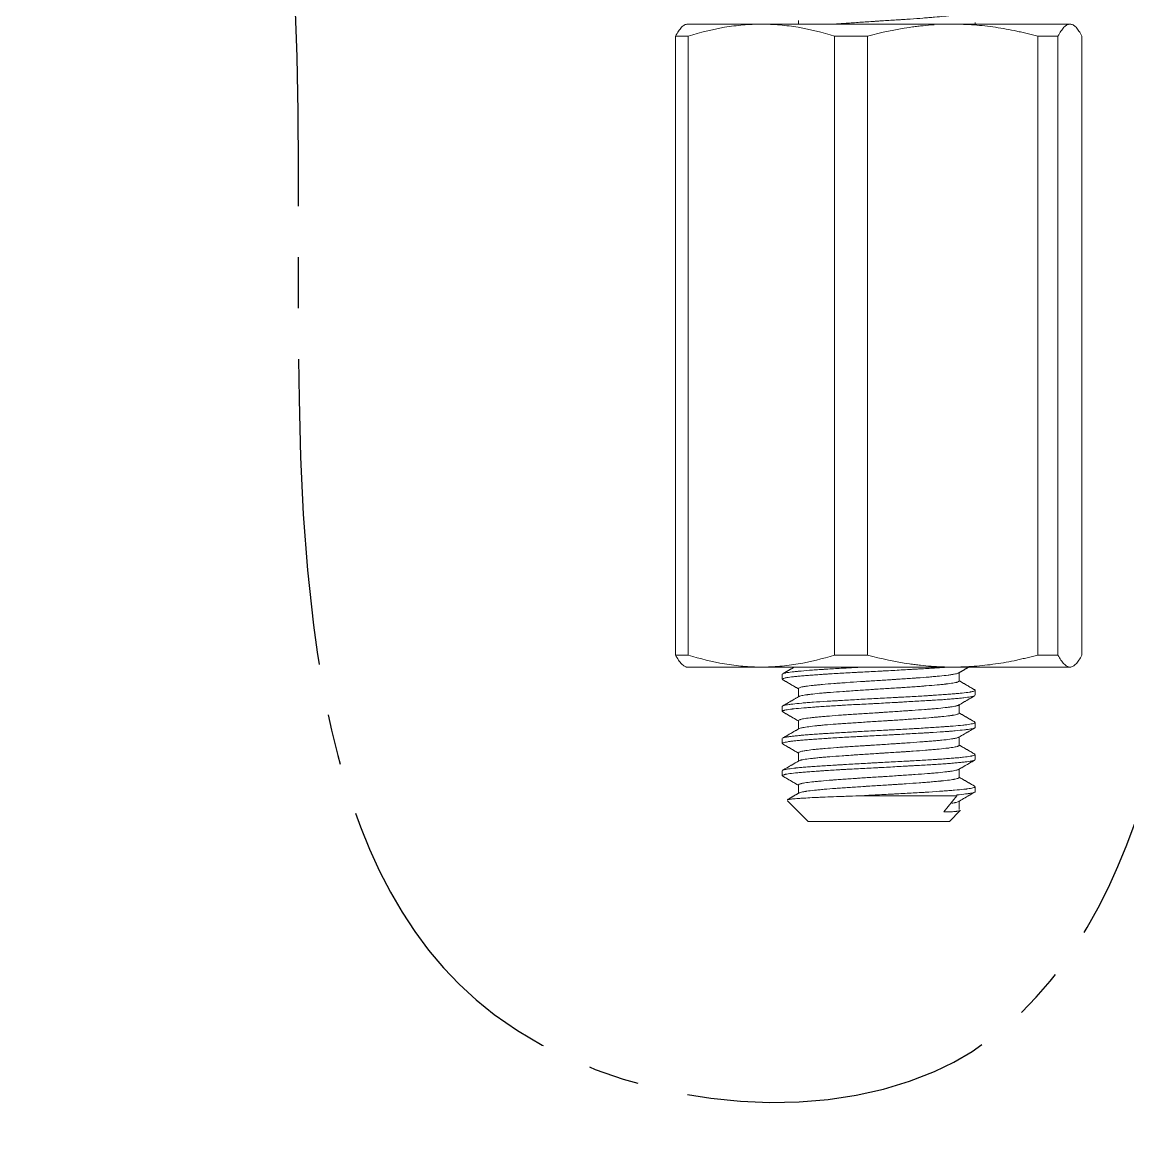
# Model space of a CAD drawing. Extents: x 9509 to 10103, y -15405 to -14985.
# Drawn here: x 9815.93 to 9850.33, y -15349.08 to -15314.65 of the extents above; entities that cross this region are included whole.
import ezdxf

# ---------------------------------------------------------------- set-up
doc = ezdxf.new("R2010")
doc.units = 0
doc.header["$MEASUREMENT"] = 0
doc.linetypes.add('CENTER2', pattern=[28.575, 19.05, -3.175, 3.175, -3.175])
doc.linetypes.add('HIDDEN2', pattern=[4.7625, 3.175, -1.5875])
doc.layers.add('1', color=4, linetype='HIDDEN2')
doc.layers.add('CENTER', color=1, linetype='CENTER2')

msp = doc.modelspace()

# ---------------------------------------------------------------- linework, layer by layer
at = {"layer": '1', "color": 7, "linetype": 'Continuous', "lineweight": 18}
for p, q in [((9840.081, -15314.604), (9840.081, -15314.716)), ((9845.581, -15314.716), (9845.581, -15314.66)), ((9836.632, -15314.716), (9848.53, -15314.716)), ((9836.259, -15334.341), (9836.259, -15315.092)), ((9836.655, -15315.092), (9836.259, -15315.092)), ((9836.655, -15334.341), (9836.655, -15315.092)), ((9842.231, -15315.092), (9841.206, -15315.092)), ((9841.206, -15334.341), (9841.206, -15315.092)), ((9842.231, -15334.341), (9842.231, -15315.092)), ((9848.157, -15315.092), (9847.528, -15315.092)), ((9847.528, -15334.341), (9847.528, -15315.092)), ((9848.157, -15334.341), (9848.157, -15315.092)), ((9848.904, -15334.341), (9848.904, -15315.092)), ((9836.655, -15334.341), (9836.259, -15334.341)), ((9842.231, -15334.341), (9841.206, -15334.341)), ((9848.157, -15334.341), (9847.528, -15334.341)), ((9836.581, -15334.716), (9838.931, -15334.716)), ((9838.931, -15334.716), (9844.88, -15334.716)), ((9839.581, -15334.939), (9839.581, -15335.094)), ((9844.88, -15334.716), (9848.53, -15334.716)), ((9845.081, -15335.15), (9845.081, -15334.892)), ((9840.081, -15335.383), (9840.081, -15335.641)), ((9845.581, -15335.594), (9845.581, -15335.438)), ((9839.581, -15335.939), (9839.581, -15336.094)), ((9845.081, -15336.15), (9845.081, -15335.892)), ((9840.081, -15336.383), (9840.081, -15336.641)), ((9845.581, -15336.594), (9845.581, -15336.439)), ((9839.581, -15336.938), (9839.581, -15337.094)), ((9845.081, -15337.15), (9845.081, -15336.892)), ((9840.081, -15337.383), (9840.081, -15337.641)), ((9845.581, -15337.594), (9845.581, -15337.438)), ((9839.581, -15337.939), (9839.581, -15338.094)), ((9845.081, -15338.149), (9845.081, -15337.892)), ((9840.081, -15338.383), (9840.081, -15338.641)), ((9845.581, -15338.594), (9845.581, -15338.439)), ((9842.071, -15338.716), (9845.009, -15338.716)), ((9845.009, -15338.716), (9844.605, -15339.216)), ((9845.009, -15338.693), (9845.009, -15338.716)), ((9839.74, -15338.874), (9840.381, -15339.516)), ((9845.081, -15339.15), (9845.081, -15338.888)), ((9844.875, -15339.216), (9844.605, -15339.216)), ((9844.781, -15339.516), (9845.115, -15339.182)), ((9840.381, -15339.516), (9844.781, -15339.516))]:
    msp.add_line(p, q, dxfattribs=at)
for points, knots in [([(9841.181, -15314.716), (9841.239, -15314.712), (9841.299, -15314.708), (9841.426, -15314.699), (9841.511, -15314.693), (9841.599, -15314.687), (9841.634, -15314.684), (9841.652, -15314.683), (9841.705, -15314.679), (9841.741, -15314.677), (9841.921, -15314.664), (9842.068, -15314.654), (9842.293, -15314.639), (9842.368, -15314.634), (9842.464, -15314.628), (9842.483, -15314.627), (9842.521, -15314.624), (9842.54, -15314.623), (9842.597, -15314.619), (9842.635, -15314.617), (9842.825, -15314.605), (9842.975, -15314.596), (9843.16, -15314.584), (9843.197, -15314.582), (9843.271, -15314.577), (9843.308, -15314.575), (9843.417, -15314.568), (9843.488, -15314.563), (9843.697, -15314.549), (9843.831, -15314.539), (9843.989, -15314.526), (9844.021, -15314.524), (9844.083, -15314.519), (9844.113, -15314.516), (9844.202, -15314.509), (9844.259, -15314.504), (9844.423, -15314.489), (9844.522, -15314.48), (9844.634, -15314.468), (9844.655, -15314.466), (9844.697, -15314.461), (9844.717, -15314.459), (9844.775, -15314.452), (9844.845, -15314.442), (9844.904, -15314.433), (9844.943, -15314.426), (9844.955, -15314.423), (9844.978, -15314.418), (9844.988, -15314.416), (9845.037, -15314.403), (9845.063, -15314.393), (9845.079, -15314.379), (9845.081, -15314.375), (9845.081, -15314.371)], [0.284642, 0.284642, 0.284642, 0.284642, 0.312621, 0.312621, 0.342727, 0.3502535, 0.3502535, 0.35778, 0.35778, 0.372833, 0.372833, 0.433045, 0.433045, 0.463151, 0.463151, 0.4706775, 0.4706775, 0.478204, 0.478204, 0.493257, 0.493257, 0.5534689, 0.5534689, 0.5685219, 0.5685219, 0.5835749, 0.5835749, 0.6136809, 0.6136809, 0.6738929, 0.6738929, 0.6889459, 0.6889459, 0.7039989, 0.7039989, 0.7341049, 0.7341049, 0.7943169, 0.7943169, 0.8093699, 0.8093699, 0.8244229, 0.8244229, 0.8545288, 0.8846348, 0.8846348, 0.8996878, 0.8996878, 0.9147408, 0.9147408, 0.9749528, 0.9749528, 1, 1, 1, 1]), ([(9836.259, -15315.092), (9836.321, -15314.974), (9836.383, -15314.879), (9836.476, -15314.783), (9836.507, -15314.758), (9836.57, -15314.725), (9836.601, -15314.716), (9836.632, -15314.716)], [0, 0, 0, 0, 0.5, 0.5, 0.75, 0.75, 1, 1, 1, 1]), ([(9838.931, -15314.716), (9838.74, -15314.716), (9838.549, -15314.725), (9838.165, -15314.758), (9837.974, -15314.783), (9837.404, -15314.88), (9837.028, -15314.974), (9836.655, -15315.092)], [0, 0, 0, 0, 0.25, 0.25, 0.5, 0.5, 1, 1, 1, 1]), ([(9841.206, -15315.092), (9840.831, -15314.974), (9840.455, -15314.879), (9839.886, -15314.783), (9839.696, -15314.758), (9839.314, -15314.725), (9839.123, -15314.716), (9838.931, -15314.716)], [0, 0, 0, 0, 0.5, 0.5, 0.75, 0.75, 1, 1, 1, 1]), ([(9844.307, -15314.735), (9844.275, -15314.737), (9844.243, -15314.739), (9844.1, -15314.75), (9843.989, -15314.76), (9843.821, -15314.779), (9843.765, -15314.785), (9843.654, -15314.8), (9843.152, -15314.869), (9842.661, -15314.975), (9842.231, -15315.092)], [0, 0, 0, 0, 0.045251, 0.045251, 0.204376, 0.204376, 0.283938, 0.283938, 0.363501, 1, 1, 1, 1]), ([(9847.528, -15315.092), (9847.42, -15315.062), (9847.257, -15315.02), (9847.092, -15314.982), (9846.982, -15314.957), (9846.927, -15314.945), (9846.652, -15314.887), (9846.431, -15314.847), (9845.989, -15314.782), (9845.768, -15314.758), (9845.324, -15314.725), (9845.102, -15314.716), (9844.88, -15314.716)], [0, 0, 0, 0, 0.125, 0.1875, 0.1875, 0.25, 0.25, 0.5, 0.5, 0.75, 0.75, 1, 1, 1, 1]), ([(9848.53, -15314.716), (9848.499, -15314.716), (9848.468, -15314.725), (9848.405, -15314.758), (9848.373, -15314.783), (9848.28, -15314.88), (9848.218, -15314.974), (9848.157, -15315.092)], [0, 0, 0, 0, 0.25, 0.25, 0.5, 0.5, 1, 1, 1, 1]), ([(9848.904, -15315.092), (9848.842, -15314.974), (9848.78, -15314.879), (9848.687, -15314.783), (9848.656, -15314.758), (9848.593, -15314.725), (9848.562, -15314.716), (9848.53, -15314.716)], [0, 0, 0, 0, 0.5, 0.5, 0.75, 0.75, 1, 1, 1, 1]), ([(9836.259, -15334.341), (9836.321, -15334.459), (9836.383, -15334.553), (9836.476, -15334.65), (9836.507, -15334.675), (9836.57, -15334.708), (9836.601, -15334.716), (9836.632, -15334.716)], [0, 0, 0, 0, 0.5, 0.5, 0.75, 0.75, 1, 1, 1, 1]), ([(9838.931, -15334.716), (9838.74, -15334.716), (9838.549, -15334.708), (9838.165, -15334.674), (9837.974, -15334.65), (9837.404, -15334.553), (9837.028, -15334.458), (9836.655, -15334.341)], [0, 0, 0, 0, 0.25, 0.25, 0.5, 0.5, 1, 1, 1, 1]), ([(9841.206, -15334.341), (9840.831, -15334.459), (9840.455, -15334.553), (9839.886, -15334.65), (9839.696, -15334.675), (9839.314, -15334.708), (9839.123, -15334.716), (9838.931, -15334.716)], [0, 0, 0, 0, 0.5, 0.5, 0.75, 0.75, 1, 1, 1, 1]), ([(9844.88, -15334.716), (9844.657, -15334.716), (9844.435, -15334.708), (9844.1, -15334.683), (9843.989, -15334.672), (9843.821, -15334.654), (9843.765, -15334.647), (9843.654, -15334.633), (9843.152, -15334.564), (9842.661, -15334.457), (9842.231, -15334.341)], [0, 0, 0, 0, 0.25, 0.25, 0.375, 0.375, 0.4375, 0.4375, 0.5, 1, 1, 1, 1]), ([(9847.528, -15334.341), (9847.42, -15334.37), (9847.257, -15334.412), (9847.092, -15334.451), (9846.982, -15334.475), (9846.927, -15334.488), (9846.652, -15334.546), (9846.431, -15334.586), (9845.989, -15334.65), (9845.768, -15334.675), (9845.324, -15334.708), (9845.102, -15334.716), (9844.88, -15334.716)], [0, 0, 0, 0, 0.125, 0.1875, 0.1875, 0.25, 0.25, 0.5, 0.5, 0.75, 0.75, 1, 1, 1, 1]), ([(9848.53, -15334.716), (9848.499, -15334.716), (9848.468, -15334.708), (9848.405, -15334.674), (9848.373, -15334.65), (9848.28, -15334.553), (9848.218, -15334.458), (9848.157, -15334.341)], [0, 0, 0, 0, 0.25, 0.25, 0.5, 0.5, 1, 1, 1, 1]), ([(9848.904, -15334.341), (9848.842, -15334.459), (9848.78, -15334.553), (9848.687, -15334.65), (9848.656, -15334.675), (9848.593, -15334.708), (9848.562, -15334.716), (9848.53, -15334.716)], [0, 0, 0, 0, 0.5, 0.5, 0.75, 0.75, 1, 1, 1, 1]), ([(9844.744, -15334.716), (9844.737, -15334.716), (9844.731, -15334.717), (9844.693, -15334.72), (9844.661, -15334.722), (9844.611, -15334.726), (9844.595, -15334.727), (9844.561, -15334.729), (9844.544, -15334.73), (9844.39, -15334.741), (9844.244, -15334.75), (9844.013, -15334.763), (9843.934, -15334.768), (9843.832, -15334.774), (9843.811, -15334.775), (9843.77, -15334.777), (9843.749, -15334.779), (9843.687, -15334.782), (9843.645, -15334.785), (9843.434, -15334.797), (9843.261, -15334.807), (9842.997, -15334.822), (9842.908, -15334.827), (9842.796, -15334.833), (9842.773, -15334.834), (9842.728, -15334.837), (9842.661, -15334.84), (9842.593, -15334.844), (9842.37, -15334.856), (9842.192, -15334.865), (9841.973, -15334.876), (9841.907, -15334.879), (9841.841, -15334.883), (9841.798, -15334.885), (9841.776, -15334.886), (9841.667, -15334.892), (9841.582, -15334.896), (9841.332, -15334.91), (9841.173, -15334.92), (9840.981, -15334.932), (9840.943, -15334.935), (9840.887, -15334.939), (9840.869, -15334.94), (9840.832, -15334.942), (9840.741, -15334.949), (9840.654, -15334.955), (9840.52, -15334.965), (9840.457, -15334.969), (9840.334, -15334.979), (9840.276, -15334.983), (9840.193, -15334.99), (9840.166, -15334.992), (9840.113, -15334.997), (9840.088, -15334.999), (9840.015, -15335.006), (9839.97, -15335.011), (9839.845, -15335.024), (9839.776, -15335.034), (9839.708, -15335.046), (9839.695, -15335.049), (9839.672, -15335.054), (9839.661, -15335.056), (9839.632, -15335.064), (9839.602, -15335.074), (9839.587, -15335.083), (9839.58, -15335.093), (9839.581, -15335.098), (9839.588, -15335.105), (9839.592, -15335.108), (9839.597, -15335.11)], [0, 0, 0, 0, 0.003762, 0.003762, 0.021846, 0.021846, 0.030888, 0.030888, 0.039931, 0.039931, 0.112269, 0.112269, 0.148438, 0.148438, 0.15748, 0.15748, 0.166522, 0.166522, 0.184607, 0.184607, 0.256945, 0.256945, 0.293114, 0.293114, 0.302156, 0.302156, 0.311198, 0.329283, 0.329283, 0.401621, 0.401621, 0.419705, 0.428747, 0.428747, 0.43779, 0.43779, 0.473959, 0.473959, 0.546297, 0.546297, 0.564381, 0.564381, 0.573423, 0.573423, 0.582466, 0.618635, 0.618635, 0.654804, 0.654804, 0.690973, 0.690973, 0.709057, 0.709057, 0.727142, 0.727142, 0.763311, 0.763311, 0.835649, 0.835649, 0.853733, 0.853733, 0.871818, 0.871818, 0.907987, 0.944156, 0.944156, 0.980325, 0.980325, 1, 1, 1, 1]), ([(9839.595, -15334.923), (9839.595, -15334.923), (9839.604, -15334.919), (9839.616, -15334.914), (9839.641, -15334.907), (9839.651, -15334.905), (9839.666, -15334.902), (9839.672, -15334.9), (9839.683, -15334.898), (9839.689, -15334.897), (9839.744, -15334.887), (9839.808, -15334.877), (9839.925, -15334.863), (9839.968, -15334.858), (9840.026, -15334.852), (9840.038, -15334.851), (9840.063, -15334.848), (9840.075, -15334.847), (9840.113, -15334.843), (9840.138, -15334.841), (9840.271, -15334.828), (9840.389, -15334.818), (9840.584, -15334.804), (9840.652, -15334.8), (9840.741, -15334.794), (9840.758, -15334.793), (9840.795, -15334.791), (9840.849, -15334.787), (9840.904, -15334.784), (9841.092, -15334.772), (9841.249, -15334.763), (9841.456, -15334.751), (9841.518, -15334.748), (9841.582, -15334.744), (9841.624, -15334.742), (9841.646, -15334.741), (9841.753, -15334.734), (9841.84, -15334.729), (9841.977, -15334.722), (9842.028, -15334.719), (9842.078, -15334.716)], [0, 0, 0, 0, 0.001094, 0.069625, 0.069625, 0.103891, 0.103891, 0.121023, 0.121023, 0.138156, 0.138156, 0.275218, 0.275218, 0.343748, 0.343748, 0.360881, 0.360881, 0.378014, 0.378014, 0.412279, 0.412279, 0.549341, 0.549341, 0.617872, 0.617872, 0.635004, 0.635004, 0.652137, 0.686403, 0.686403, 0.823464, 0.823464, 0.85773, 0.874862, 0.874862, 0.891995, 0.891995, 0.960526, 0.960526, 1, 1, 1, 1]), ([(9845.071, -15334.898), (9845.065, -15334.902), (9845.057, -15334.905), (9845.021, -15334.918), (9844.983, -15334.927), (9844.919, -15334.939), (9844.905, -15334.942), (9844.883, -15334.945), (9844.875, -15334.946), (9844.86, -15334.949), (9844.852, -15334.95), (9844.812, -15334.956), (9844.776, -15334.961), (9844.662, -15334.976), (9844.575, -15334.986), (9844.463, -15334.997), (9844.451, -15334.998), (9844.425, -15335.001), (9844.412, -15335.002), (9844.373, -15335.006), (9844.346, -15335.008), (9844.264, -15335.015), (9844.208, -15335.02), (9844.032, -15335.034), (9843.906, -15335.043), (9843.755, -15335.054), (9843.739, -15335.055), (9843.705, -15335.057), (9843.654, -15335.061), (9843.602, -15335.064), (9843.498, -15335.072), (9843.357, -15335.081), (9843.211, -15335.091), (9843.101, -15335.099), (9843.064, -15335.101), (9842.989, -15335.106), (9842.951, -15335.109), (9842.838, -15335.116), (9842.763, -15335.121), (9842.612, -15335.131), (9842.537, -15335.136), (9842.386, -15335.145), (9842.311, -15335.15), (9842.198, -15335.157), (9842.161, -15335.159), (9842.086, -15335.164), (9842.049, -15335.166), (9841.864, -15335.178), (9841.721, -15335.187), (9841.514, -15335.202), (9841.446, -15335.206), (9841.346, -15335.214), (9841.313, -15335.216), (9841.248, -15335.221), (9841.216, -15335.224), (9841.059, -15335.236), (9840.942, -15335.246), (9840.78, -15335.261), (9840.728, -15335.266), (9840.629, -15335.275), (9840.583, -15335.28), (9840.452, -15335.294), (9840.377, -15335.303), (9840.297, -15335.315), (9840.282, -15335.317), (9840.253, -15335.322), (9840.239, -15335.324), (9840.201, -15335.332), (9840.179, -15335.337), (9840.123, -15335.352), (9840.098, -15335.362), (9840.085, -15335.374), (9840.083, -15335.377), (9840.082, -15335.38), (9840.081, -15335.381), (9840.081, -15335.382)], [0, 0, 0, 0, 0.02433, 0.02433, 0.083967, 0.083967, 0.098877, 0.098877, 0.106331, 0.106331, 0.113786, 0.113786, 0.143605, 0.143605, 0.203242, 0.203242, 0.210696, 0.210696, 0.218151, 0.218151, 0.23306, 0.23306, 0.262879, 0.262879, 0.322516, 0.322516, 0.329971, 0.329971, 0.337426, 0.352335, 0.352335, 0.382154, 0.411972, 0.411972, 0.426882, 0.426882, 0.441791, 0.441791, 0.47161, 0.47161, 0.501428, 0.501428, 0.531247, 0.531247, 0.546156, 0.546156, 0.561065, 0.561065, 0.620703, 0.620703, 0.650521, 0.650521, 0.665431, 0.665431, 0.68034, 0.68034, 0.739977, 0.739977, 0.769796, 0.769796, 0.799614, 0.799614, 0.859252, 0.859252, 0.874161, 0.874161, 0.88907, 0.88907, 0.918889, 0.918889, 0.978526, 0.978526, 0.993436, 0.993436, 1, 1, 1, 1]), ([(9840.096, -15335.632), (9840.1, -15335.63), (9840.105, -15335.628), (9840.113, -15335.625), (9840.116, -15335.624), (9840.123, -15335.621), (9840.126, -15335.62), (9840.16, -15335.61), (9840.203, -15335.6), (9840.287, -15335.586), (9840.326, -15335.58), (9840.37, -15335.574), (9840.388, -15335.571), (9840.398, -15335.57), (9840.426, -15335.566), (9840.445, -15335.564), (9840.547, -15335.551), (9840.639, -15335.541), (9840.792, -15335.527), (9840.846, -15335.522), (9840.917, -15335.516), (9840.932, -15335.515), (9840.961, -15335.512), (9841.004, -15335.509), (9841.049, -15335.505), (9841.201, -15335.493), (9841.329, -15335.484), (9841.499, -15335.472), (9841.534, -15335.47), (9841.603, -15335.465), (9841.639, -15335.463), (9841.746, -15335.455), (9841.818, -15335.45), (9842.036, -15335.436), (9842.184, -15335.425), (9842.374, -15335.413), (9842.412, -15335.41), (9842.488, -15335.405), (9842.527, -15335.403), (9842.641, -15335.396), (9842.717, -15335.391), (9842.943, -15335.377), (9843.092, -15335.368), (9843.276, -15335.356), (9843.313, -15335.354), (9843.386, -15335.349), (9843.421, -15335.347), (9843.528, -15335.339), (9843.667, -15335.33), (9843.801, -15335.32), (9843.898, -15335.313), (9843.946, -15335.309), (9843.994, -15335.305), (9844.025, -15335.302), (9844.041, -15335.301), (9844.18, -15335.29), (9844.293, -15335.28), (9844.449, -15335.266), (9844.499, -15335.261), (9844.569, -15335.254), (9844.592, -15335.252), (9844.626, -15335.248), (9844.637, -15335.247), (9844.658, -15335.245), (9844.669, -15335.243), (9844.762, -15335.233), (9844.832, -15335.223), (9844.919, -15335.209), (9844.952, -15335.203), (9844.979, -15335.197), (9844.99, -15335.194), (9844.995, -15335.193), (9845.009, -15335.189), (9845.018, -15335.187), (9845.058, -15335.174), (9845.076, -15335.164), (9845.081, -15335.152), (9845.081, -15335.15), (9845.081, -15335.148)], [0, 0, 0, 0, 0.013796, 0.013796, 0.021293, 0.021293, 0.028791, 0.028791, 0.088772, 0.088772, 0.118762, 0.12626, 0.12626, 0.133758, 0.133758, 0.148753, 0.148753, 0.208734, 0.208734, 0.238724, 0.238724, 0.246222, 0.246222, 0.253719, 0.268714, 0.268714, 0.328695, 0.328695, 0.343691, 0.343691, 0.358686, 0.358686, 0.388676, 0.388676, 0.448657, 0.448657, 0.463652, 0.463652, 0.478648, 0.478648, 0.508638, 0.508638, 0.568619, 0.568619, 0.583614, 0.583614, 0.598609, 0.598609, 0.6286, 0.65859, 0.65859, 0.673585, 0.681083, 0.681083, 0.688581, 0.688581, 0.748561, 0.748561, 0.778552, 0.778552, 0.793547, 0.793547, 0.801045, 0.801045, 0.808542, 0.808542, 0.868523, 0.868523, 0.898514, 0.906011, 0.906011, 0.913509, 0.913509, 0.928504, 0.928504, 0.988485, 0.988485, 1, 1, 1, 1]), ([(9839.581, -15335.938), (9839.581, -15335.937), (9839.582, -15335.936), (9839.583, -15335.933), (9839.586, -15335.929), (9839.591, -15335.926), (9839.594, -15335.923), (9839.597, -15335.922), (9839.619, -15335.912), (9839.654, -15335.903), (9839.73, -15335.889), (9839.759, -15335.885), (9839.809, -15335.878), (9839.826, -15335.875), (9839.863, -15335.871), (9839.883, -15335.868), (9839.984, -15335.856), (9840.079, -15335.846), (9840.24, -15335.831), (9840.297, -15335.826), (9840.387, -15335.819), (9840.418, -15335.817), (9840.482, -15335.812), (9840.514, -15335.809), (9840.68, -15335.798), (9840.821, -15335.789), (9841.047, -15335.775), (9841.125, -15335.771), (9841.245, -15335.764), (9841.286, -15335.761), (9841.368, -15335.757), (9841.409, -15335.754), (9841.616, -15335.742), (9841.787, -15335.732), (9842.049, -15335.717), (9842.138, -15335.712), (9842.317, -15335.702), (9842.407, -15335.697), (9842.675, -15335.683), (9842.853, -15335.674), (9843.075, -15335.663), (9843.119, -15335.66), (9843.207, -15335.656), (9843.252, -15335.654), (9843.383, -15335.647), (9843.469, -15335.642), (9843.723, -15335.628), (9843.885, -15335.619), (9844.082, -15335.607), (9844.12, -15335.604), (9844.178, -15335.6), (9844.197, -15335.599), (9844.235, -15335.597), (9844.329, -15335.59), (9844.49, -15335.579), (9844.622, -15335.569), (9844.749, -15335.56), (9844.81, -15335.555), (9844.883, -15335.55), (9844.898, -15335.548), (9844.926, -15335.546), (9844.94, -15335.545), (9844.981, -15335.541), (9845.008, -15335.539), (9845.086, -15335.532), (9845.134, -15335.528), (9845.268, -15335.514), (9845.343, -15335.505), (9845.412, -15335.494), (9845.419, -15335.493), (9845.434, -15335.49), (9845.454, -15335.487), (9845.473, -15335.483), (9845.507, -15335.475), (9845.544, -15335.465), (9845.566, -15335.455), (9845.576, -15335.448), (9845.58, -15335.444), (9845.581, -15335.441), (9845.581, -15335.438), (9845.581, -15335.437), (9845.58, -15335.431), (9845.574, -15335.426), (9845.564, -15335.421)], [0, 0, 0, 0, 0.005079, 0.005079, 0.018882, 0.025783, 0.025783, 0.032685, 0.032685, 0.087897, 0.087897, 0.115503, 0.115503, 0.129306, 0.129306, 0.143109, 0.143109, 0.198321, 0.198321, 0.225927, 0.225927, 0.23973, 0.23973, 0.253533, 0.253533, 0.308745, 0.308745, 0.336351, 0.336351, 0.350154, 0.350154, 0.363957, 0.363957, 0.419169, 0.419169, 0.446775, 0.446775, 0.474381, 0.474381, 0.529593, 0.529593, 0.543396, 0.543396, 0.557199, 0.557199, 0.584805, 0.584805, 0.640018, 0.640018, 0.653821, 0.653821, 0.660722, 0.660722, 0.667624, 0.69523, 0.722836, 0.722836, 0.750442, 0.750442, 0.757343, 0.757343, 0.764245, 0.764245, 0.778048, 0.778048, 0.805654, 0.805654, 0.860866, 0.860866, 0.867767, 0.867767, 0.874669, 0.888472, 0.888472, 0.916078, 0.943684, 0.943684, 0.957487, 0.964388, 0.964388, 0.97129, 0.97129, 1, 1, 1, 1]), ([(9845.568, -15335.609), (9845.564, -15335.611), (9845.55, -15335.618), (9845.527, -15335.624), (9845.497, -15335.631), (9845.486, -15335.633), (9845.462, -15335.638), (9845.449, -15335.64), (9845.38, -15335.652), (9845.31, -15335.661), (9845.184, -15335.676), (9845.138, -15335.68), (9845.064, -15335.688), (9845.038, -15335.69), (9844.985, -15335.695), (9844.958, -15335.698), (9844.874, -15335.705), (9844.816, -15335.71), (9844.693, -15335.72), (9844.628, -15335.725), (9844.494, -15335.734), (9844.424, -15335.738), (9844.315, -15335.745), (9844.278, -15335.747), (9844.203, -15335.752), (9844.165, -15335.754), (9843.973, -15335.766), (9843.813, -15335.775), (9843.562, -15335.789), (9843.477, -15335.794), (9843.346, -15335.802), (9843.303, -15335.804), (9843.215, -15335.809), (9843.171, -15335.812), (9842.951, -15335.824), (9842.774, -15335.834), (9842.55, -15335.846), (9842.505, -15335.849), (9842.415, -15335.853), (9842.37, -15335.856), (9842.235, -15335.862), (9842.146, -15335.867), (9841.883, -15335.88), (9841.71, -15335.889), (9841.5, -15335.901), (9841.458, -15335.903), (9841.396, -15335.907), (9841.375, -15335.908), (9841.334, -15335.911), (9841.232, -15335.917), (9841.133, -15335.923), (9840.903, -15335.937), (9840.758, -15335.947), (9840.604, -15335.958), (9840.587, -15335.96), (9840.554, -15335.962), (9840.537, -15335.963), (9840.488, -15335.967), (9840.456, -15335.969), (9840.363, -15335.976), (9840.303, -15335.981), (9840.135, -15335.995), (9840.036, -15336.004), (9839.938, -15336.014), (9839.928, -15336.015), (9839.907, -15336.018), (9839.877, -15336.021), (9839.848, -15336.025), (9839.795, -15336.032), (9839.731, -15336.041), (9839.682, -15336.051), (9839.651, -15336.059), (9839.637, -15336.062), (9839.626, -15336.066), (9839.618, -15336.069), (9839.615, -15336.07), (9839.599, -15336.076), (9839.59, -15336.081), (9839.583, -15336.089), (9839.582, -15336.091), (9839.581, -15336.094)], [0, 0, 0, 0, 0.013183, 0.042608, 0.042608, 0.057321, 0.057321, 0.072034, 0.072034, 0.130885, 0.130885, 0.160311, 0.160311, 0.175023, 0.175023, 0.189736, 0.189736, 0.219162, 0.219162, 0.248587, 0.248587, 0.278013, 0.278013, 0.292726, 0.292726, 0.307438, 0.307438, 0.36629, 0.36629, 0.395715, 0.395715, 0.410428, 0.410428, 0.425141, 0.425141, 0.483992, 0.483992, 0.498705, 0.498705, 0.513418, 0.513418, 0.542843, 0.542843, 0.601694, 0.601694, 0.616407, 0.616407, 0.623763, 0.623763, 0.63112, 0.660545, 0.660545, 0.719397, 0.719397, 0.726753, 0.726753, 0.734109, 0.734109, 0.748822, 0.748822, 0.778248, 0.778248, 0.837099, 0.837099, 0.844455, 0.844455, 0.851812, 0.866524, 0.866524, 0.89595, 0.925376, 0.925376, 0.940088, 0.947445, 0.947445, 0.954801, 0.954801, 0.984227, 0.984227, 1, 1, 1, 1]), ([(9845.066, -15335.901), (9845.063, -15335.902), (9845.059, -15335.904), (9845.049, -15335.908), (9845.043, -15335.91), (9845.029, -15335.915), (9845.02, -15335.917), (9844.976, -15335.929), (9844.927, -15335.938), (9844.836, -15335.953), (9844.802, -15335.958), (9844.746, -15335.965), (9844.727, -15335.967), (9844.687, -15335.972), (9844.666, -15335.975), (9844.559, -15335.987), (9844.463, -15335.997), (9844.304, -15336.012), (9844.248, -15336.017), (9844.175, -15336.023), (9844.161, -15336.024), (9844.131, -15336.026), (9844.086, -15336.03), (9844.04, -15336.033), (9843.885, -15336.045), (9843.754, -15336.054), (9843.582, -15336.066), (9843.53, -15336.069), (9843.476, -15336.073), (9843.441, -15336.076), (9843.423, -15336.077), (9843.333, -15336.083), (9843.26, -15336.088), (9843.041, -15336.103), (9842.892, -15336.113), (9842.703, -15336.125), (9842.665, -15336.128), (9842.608, -15336.131), (9842.589, -15336.133), (9842.551, -15336.135), (9842.532, -15336.136), (9842.437, -15336.142), (9842.361, -15336.147), (9842.137, -15336.161), (9841.989, -15336.17), (9841.808, -15336.182), (9841.772, -15336.184), (9841.7, -15336.189), (9841.664, -15336.191), (9841.559, -15336.198), (9841.491, -15336.203), (9841.291, -15336.218), (9841.164, -15336.228), (9841.014, -15336.24), (9840.984, -15336.243), (9840.926, -15336.248), (9840.898, -15336.25), (9840.816, -15336.258), (9840.763, -15336.262), (9840.663, -15336.272), (9840.616, -15336.276), (9840.548, -15336.283), (9840.526, -15336.286), (9840.484, -15336.29), (9840.463, -15336.293), (9840.365, -15336.304), (9840.299, -15336.314), (9840.218, -15336.328), (9840.195, -15336.333), (9840.164, -15336.341), (9840.154, -15336.343), (9840.137, -15336.348), (9840.129, -15336.351), (9840.096, -15336.363), (9840.082, -15336.373), (9840.081, -15336.383)], [0, 0, 0, 0, 0.011275, 0.011275, 0.026271, 0.026271, 0.041266, 0.041266, 0.101247, 0.101247, 0.131237, 0.131237, 0.146232, 0.146232, 0.161227, 0.161227, 0.221208, 0.221208, 0.251199, 0.251199, 0.258696, 0.258696, 0.266194, 0.281189, 0.281189, 0.34117, 0.34117, 0.356165, 0.363663, 0.363663, 0.37116, 0.37116, 0.401151, 0.401151, 0.461131, 0.461131, 0.476127, 0.476127, 0.483624, 0.483624, 0.491122, 0.491122, 0.521112, 0.521112, 0.581093, 0.581093, 0.596088, 0.596088, 0.611083, 0.611083, 0.641074, 0.641074, 0.701055, 0.701055, 0.71605, 0.71605, 0.731045, 0.731045, 0.761035, 0.761035, 0.791026, 0.791026, 0.806021, 0.806021, 0.821016, 0.821016, 0.880997, 0.880997, 0.910987, 0.910987, 0.925983, 0.925983, 0.940978, 0.940978, 1, 1, 1, 1]), ([(9840.099, -15336.631), (9840.115, -15336.622), (9840.143, -15336.614), (9840.192, -15336.603), (9840.209, -15336.6), (9840.228, -15336.596), (9840.242, -15336.594), (9840.249, -15336.593), (9840.284, -15336.587), (9840.315, -15336.582), (9840.417, -15336.567), (9840.497, -15336.557), (9840.612, -15336.545), (9840.635, -15336.542), (9840.672, -15336.538), (9840.685, -15336.537), (9840.71, -15336.534), (9840.722, -15336.533), (9840.787, -15336.527), (9840.84, -15336.522), (9841.008, -15336.508), (9841.129, -15336.499), (9841.29, -15336.487), (9841.323, -15336.485), (9841.39, -15336.48), (9841.424, -15336.478), (9841.526, -15336.471), (9841.595, -15336.466), (9841.806, -15336.451), (9841.951, -15336.441), (9842.177, -15336.426), (9842.252, -15336.421), (9842.403, -15336.411), (9842.478, -15336.406), (9842.629, -15336.396), (9842.705, -15336.392), (9842.819, -15336.384), (9842.857, -15336.382), (9842.932, -15336.377), (9842.97, -15336.375), (9843.159, -15336.364), (9843.305, -15336.354), (9843.518, -15336.34), (9843.587, -15336.335), (9843.691, -15336.328), (9843.725, -15336.326), (9843.792, -15336.321), (9843.826, -15336.318), (9843.989, -15336.306), (9844.112, -15336.296), (9844.283, -15336.281), (9844.338, -15336.276), (9844.404, -15336.27), (9844.417, -15336.269), (9844.442, -15336.266), (9844.481, -15336.263), (9844.517, -15336.259), (9844.635, -15336.247), (9844.718, -15336.238), (9844.807, -15336.226), (9844.832, -15336.223), (9844.856, -15336.219), (9844.872, -15336.217), (9844.88, -15336.216), (9844.916, -15336.21), (9844.943, -15336.205), (9845.011, -15336.19), (9845.043, -15336.18), (9845.067, -15336.167), (9845.071, -15336.165), (9845.077, -15336.16), (9845.079, -15336.157), (9845.081, -15336.153), (9845.081, -15336.151), (9845.081, -15336.149)], [0, 0, 0, 0, 0.054913, 0.054913, 0.069966, 0.077492, 0.077492, 0.085019, 0.085019, 0.115125, 0.115125, 0.175337, 0.175337, 0.190389, 0.190389, 0.197916, 0.197916, 0.205442, 0.205442, 0.235548, 0.235548, 0.29576, 0.29576, 0.310813, 0.310813, 0.325866, 0.325866, 0.355972, 0.355972, 0.416184, 0.416184, 0.44629, 0.44629, 0.476396, 0.476396, 0.506502, 0.506502, 0.521555, 0.521555, 0.536608, 0.536608, 0.59682, 0.59682, 0.626926, 0.626926, 0.641979, 0.641979, 0.657031, 0.657031, 0.717243, 0.717243, 0.747349, 0.747349, 0.754876, 0.754876, 0.762402, 0.777455, 0.777455, 0.837667, 0.837667, 0.85272, 0.860247, 0.860247, 0.867773, 0.867773, 0.897879, 0.897879, 0.958091, 0.958091, 0.973144, 0.973144, 0.988197, 0.988197, 1, 1, 1, 1]), ([(9845.581, -15336.594), (9845.581, -15336.596), (9845.581, -15336.598), (9845.579, -15336.601), (9845.576, -15336.604), (9845.571, -15336.607), (9845.57, -15336.608), (9845.565, -15336.611), (9845.563, -15336.612), (9845.539, -15336.622), (9845.502, -15336.631), (9845.423, -15336.645), (9845.393, -15336.649), (9845.35, -15336.655), (9845.342, -15336.656), (9845.324, -15336.659), (9845.314, -15336.66), (9845.286, -15336.664), (9845.266, -15336.666), (9845.163, -15336.678), (9845.067, -15336.688), (9844.904, -15336.703), (9844.846, -15336.708), (9844.77, -15336.714), (9844.754, -15336.715), (9844.723, -15336.718), (9844.675, -15336.721), (9844.626, -15336.725), (9844.46, -15336.736), (9844.318, -15336.745), (9844.128, -15336.757), (9844.07, -15336.76), (9844.011, -15336.763), (9843.971, -15336.766), (9843.951, -15336.767), (9843.85, -15336.773), (9843.768, -15336.778), (9843.519, -15336.792), (9843.348, -15336.802), (9843.128, -15336.814), (9843.084, -15336.817), (9842.995, -15336.822), (9842.95, -15336.824), (9842.816, -15336.832), (9842.727, -15336.837), (9842.459, -15336.851), (9842.281, -15336.86), (9842.059, -15336.871), (9842.015, -15336.874), (9841.926, -15336.878), (9841.883, -15336.88), (9841.752, -15336.887), (9841.667, -15336.892), (9841.414, -15336.906), (9841.252, -15336.915), (9841.056, -15336.927), (9841.017, -15336.93), (9840.941, -15336.935), (9840.904, -15336.937), (9840.794, -15336.945), (9840.652, -15336.955), (9840.52, -15336.965), (9840.394, -15336.974), (9840.334, -15336.979), (9840.247, -15336.986), (9840.219, -15336.988), (9840.164, -15336.992), (9840.138, -15336.995), (9840.062, -15337.001), (9839.967, -15337.011), (9839.886, -15337.02), (9839.831, -15337.027), (9839.813, -15337.029), (9839.78, -15337.034), (9839.764, -15337.036), (9839.69, -15337.049), (9839.646, -15337.059), (9839.604, -15337.074), (9839.594, -15337.079), (9839.585, -15337.086), (9839.583, -15337.088), (9839.582, -15337.092), (9839.581, -15337.093), (9839.581, -15337.094)], [0, 0, 0, 0, 0.009353, 0.009353, 0.023609, 0.023609, 0.030737, 0.030737, 0.037865, 0.037865, 0.094891, 0.094891, 0.123404, 0.123404, 0.130532, 0.130532, 0.13766, 0.13766, 0.151917, 0.151917, 0.208942, 0.208942, 0.237455, 0.237455, 0.244583, 0.244583, 0.251711, 0.265968, 0.265968, 0.322993, 0.322993, 0.337249, 0.344378, 0.344378, 0.351506, 0.351506, 0.380019, 0.380019, 0.437044, 0.437044, 0.4513, 0.4513, 0.465557, 0.465557, 0.49407, 0.49407, 0.551095, 0.551095, 0.565352, 0.565352, 0.579608, 0.579608, 0.608121, 0.608121, 0.665146, 0.665146, 0.679403, 0.679403, 0.693659, 0.693659, 0.722172, 0.750684, 0.750684, 0.779197, 0.779197, 0.793454, 0.793454, 0.80771, 0.80771, 0.836223, 0.864736, 0.864736, 0.878992, 0.878992, 0.893248, 0.893248, 0.950274, 0.950274, 0.978787, 0.978787, 0.993043, 0.993043, 1, 1, 1, 1]), ([(9839.598, -15336.922), (9839.6, -15336.921), (9839.602, -15336.92), (9839.625, -15336.91), (9839.662, -15336.901), (9839.729, -15336.89), (9839.743, -15336.887), (9839.774, -15336.883), (9839.79, -15336.88), (9839.841, -15336.873), (9839.916, -15336.864), (9840.006, -15336.854), (9840.078, -15336.847), (9840.115, -15336.843), (9840.155, -15336.839), (9840.182, -15336.837), (9840.195, -15336.835), (9840.264, -15336.829), (9840.323, -15336.824), (9840.444, -15336.815), (9840.508, -15336.81), (9840.64, -15336.801), (9840.709, -15336.796), (9840.817, -15336.789), (9840.854, -15336.787), (9840.91, -15336.784), (9840.928, -15336.782), (9840.966, -15336.78), (9840.985, -15336.779), (9841.157, -15336.769), (9841.317, -15336.759), (9841.566, -15336.745), (9841.651, -15336.74), (9841.759, -15336.734), (9841.781, -15336.733), (9841.824, -15336.73), (9841.846, -15336.729), (9841.912, -15336.725), (9841.956, -15336.723), (9842.176, -15336.71), (9842.353, -15336.7), (9842.621, -15336.686), (9842.711, -15336.681), (9842.823, -15336.675), (9842.846, -15336.674), (9842.891, -15336.672), (9842.958, -15336.669), (9843.025, -15336.665), (9843.246, -15336.654), (9843.418, -15336.645), (9843.629, -15336.633), (9843.692, -15336.63), (9843.754, -15336.626), (9843.796, -15336.624), (9843.816, -15336.623), (9843.919, -15336.617), (9843.999, -15336.612), (9844.231, -15336.597), (9844.377, -15336.587), (9844.549, -15336.575), (9844.582, -15336.572), (9844.632, -15336.569), (9844.648, -15336.568), (9844.681, -15336.565), (9844.761, -15336.559), (9844.836, -15336.553), (9845.007, -15336.54), (9845.108, -15336.531), (9845.218, -15336.519), (9845.24, -15336.517), (9845.28, -15336.512), (9845.3, -15336.51), (9845.355, -15336.503), (9845.388, -15336.498), (9845.475, -15336.483), (9845.518, -15336.473), (9845.553, -15336.461), (9845.559, -15336.458), (9845.569, -15336.453), (9845.572, -15336.451), (9845.58, -15336.445), (9845.582, -15336.441), (9845.581, -15336.438)], [0, 0, 0, 0, 0.005188, 0.005188, 0.06415, 0.06415, 0.078891, 0.078891, 0.093632, 0.093632, 0.123113, 0.152594, 0.152594, 0.167334, 0.174705, 0.174705, 0.182075, 0.182075, 0.211556, 0.211556, 0.241037, 0.241037, 0.270518, 0.270518, 0.285259, 0.285259, 0.292629, 0.292629, 0.299999, 0.299999, 0.358961, 0.358961, 0.388443, 0.388443, 0.395813, 0.395813, 0.403183, 0.403183, 0.417924, 0.417924, 0.476886, 0.476886, 0.506367, 0.506367, 0.513737, 0.513737, 0.521107, 0.535848, 0.535848, 0.59481, 0.59481, 0.609551, 0.616921, 0.616921, 0.624291, 0.624291, 0.653772, 0.653772, 0.712735, 0.712735, 0.727475, 0.727475, 0.734845, 0.734845, 0.742216, 0.771697, 0.771697, 0.830659, 0.830659, 0.8454, 0.8454, 0.86014, 0.86014, 0.889621, 0.889621, 0.948583, 0.948583, 0.963324, 0.963324, 0.978065, 0.978065, 1, 1, 1, 1]), ([(9845.067, -15336.9), (9845.065, -15336.901), (9845.064, -15336.902), (9845.043, -15336.912), (9845.011, -15336.921), (9844.954, -15336.933), (9844.941, -15336.935), (9844.915, -15336.94), (9844.901, -15336.942), (9844.857, -15336.949), (9844.825, -15336.954), (9844.719, -15336.969), (9844.636, -15336.979), (9844.518, -15336.991), (9844.494, -15336.994), (9844.444, -15336.999), (9844.418, -15337.001), (9844.34, -15337.009), (9844.286, -15337.013), (9844.173, -15337.023), (9844.114, -15337.027), (9844.022, -15337.034), (9843.975, -15337.038), (9843.928, -15337.041), (9843.895, -15337.044), (9843.879, -15337.045), (9843.732, -15337.055), (9843.596, -15337.065), (9843.384, -15337.079), (9843.312, -15337.084), (9843.202, -15337.092), (9843.166, -15337.094), (9843.11, -15337.098), (9843.091, -15337.099), (9843.054, -15337.102), (9843.035, -15337.103), (9842.867, -15337.115), (9842.717, -15337.125), (9842.491, -15337.139), (9842.396, -15337.145), (9842.302, -15337.151), (9842.264, -15337.153), (9842.245, -15337.154), (9842.188, -15337.158), (9842.151, -15337.16), (9841.965, -15337.171), (9841.82, -15337.181), (9841.609, -15337.195), (9841.54, -15337.2), (9841.454, -15337.206), (9841.437, -15337.207), (9841.403, -15337.21), (9841.353, -15337.213), (9841.304, -15337.217), (9841.143, -15337.229), (9841.023, -15337.239), (9840.882, -15337.252), (9840.855, -15337.254), (9840.8, -15337.259), (9840.774, -15337.261), (9840.696, -15337.269), (9840.647, -15337.273), (9840.509, -15337.287), (9840.428, -15337.296), (9840.341, -15337.308), (9840.325, -15337.31), (9840.293, -15337.315), (9840.278, -15337.318), (9840.235, -15337.325), (9840.21, -15337.33), (9840.145, -15337.345), (9840.114, -15337.355), (9840.093, -15337.367), (9840.089, -15337.37), (9840.084, -15337.375), (9840.083, -15337.377), (9840.082, -15337.381), (9840.081, -15337.382), (9840.081, -15337.383)], [0, 0, 0, 0, 0.005745, 0.005745, 0.065611, 0.065611, 0.080577, 0.080577, 0.095543, 0.095543, 0.125476, 0.125476, 0.185342, 0.185342, 0.200308, 0.200308, 0.215275, 0.215275, 0.245208, 0.245208, 0.275141, 0.275141, 0.290107, 0.29759, 0.29759, 0.305073, 0.305073, 0.364939, 0.364939, 0.394872, 0.394872, 0.409838, 0.409838, 0.417322, 0.417322, 0.424805, 0.424805, 0.484671, 0.484671, 0.514603, 0.522087, 0.522087, 0.52957, 0.52957, 0.544536, 0.544536, 0.604402, 0.604402, 0.634335, 0.634335, 0.641818, 0.641818, 0.649301, 0.664268, 0.664268, 0.724133, 0.724133, 0.7391, 0.7391, 0.754066, 0.754066, 0.783999, 0.783999, 0.843865, 0.843865, 0.858831, 0.858831, 0.873798, 0.873798, 0.903731, 0.903731, 0.963596, 0.963596, 0.978563, 0.978563, 0.993529, 0.993529, 1, 1, 1, 1]), ([(9840.093, -15337.634), (9840.101, -15337.629), (9840.111, -15337.625), (9840.129, -15337.619), (9840.133, -15337.618), (9840.141, -15337.615), (9840.146, -15337.614), (9840.159, -15337.611), (9840.169, -15337.608), (9840.2, -15337.601), (9840.224, -15337.597), (9840.307, -15337.583), (9840.374, -15337.573), (9840.465, -15337.561), (9840.475, -15337.56), (9840.496, -15337.558), (9840.528, -15337.554), (9840.561, -15337.55), (9840.629, -15337.543), (9840.677, -15337.538), (9840.779, -15337.528), (9840.832, -15337.523), (9840.916, -15337.516), (9840.945, -15337.513), (9841.003, -15337.509), (9841.033, -15337.506), (9841.185, -15337.495), (9841.313, -15337.485), (9841.515, -15337.471), (9841.584, -15337.466), (9841.69, -15337.459), (9841.726, -15337.457), (9841.799, -15337.452), (9841.835, -15337.449), (9842.017, -15337.437), (9842.166, -15337.427), (9842.392, -15337.412), (9842.467, -15337.407), (9842.582, -15337.399), (9842.62, -15337.397), (9842.697, -15337.392), (9842.735, -15337.39), (9842.924, -15337.378), (9843.073, -15337.369), (9843.256, -15337.357), (9843.293, -15337.355), (9843.366, -15337.35), (9843.402, -15337.348), (9843.51, -15337.341), (9843.58, -15337.336), (9843.786, -15337.321), (9843.916, -15337.311), (9844.07, -15337.299), (9844.101, -15337.296), (9844.146, -15337.292), (9844.161, -15337.291), (9844.19, -15337.289), (9844.205, -15337.287), (9844.277, -15337.281), (9844.332, -15337.276), (9844.489, -15337.262), (9844.584, -15337.253), (9844.678, -15337.242), (9844.688, -15337.241), (9844.709, -15337.239), (9844.719, -15337.238), (9844.748, -15337.234), (9844.767, -15337.232), (9844.821, -15337.225), (9844.854, -15337.22), (9844.942, -15337.205), (9844.988, -15337.196), (9845.03, -15337.183), (9845.037, -15337.18), (9845.051, -15337.175), (9845.056, -15337.173), (9845.071, -15337.165), (9845.077, -15337.16), (9845.081, -15337.153), (9845.082, -15337.151), (9845.081, -15337.148)], [0, 0, 0, 0, 0.030115, 0.030115, 0.037584, 0.037584, 0.045053, 0.045053, 0.059991, 0.059991, 0.089867, 0.089867, 0.149618, 0.149618, 0.157087, 0.157087, 0.164556, 0.179494, 0.179494, 0.20937, 0.20937, 0.239245, 0.239245, 0.254183, 0.254183, 0.269121, 0.269121, 0.328872, 0.328872, 0.358748, 0.358748, 0.373686, 0.373686, 0.388624, 0.388624, 0.448375, 0.448375, 0.478251, 0.478251, 0.493189, 0.493189, 0.508127, 0.508127, 0.567878, 0.567878, 0.582816, 0.582816, 0.597754, 0.597754, 0.62763, 0.62763, 0.687381, 0.687381, 0.702319, 0.702319, 0.709788, 0.709788, 0.717257, 0.717257, 0.747132, 0.747132, 0.806884, 0.806884, 0.814353, 0.814353, 0.821822, 0.821822, 0.83676, 0.83676, 0.866635, 0.866635, 0.926387, 0.926387, 0.941325, 0.941325, 0.956262, 0.956262, 0.986138, 0.986138, 1, 1, 1, 1]), ([(9845.572, -15337.607), (9845.57, -15337.608), (9845.56, -15337.614), (9845.543, -15337.62), (9845.517, -15337.626), (9845.507, -15337.629), (9845.486, -15337.633), (9845.474, -15337.636), (9845.411, -15337.647), (9845.346, -15337.656), (9845.227, -15337.671), (9845.183, -15337.676), (9845.124, -15337.682), (9845.112, -15337.683), (9845.087, -15337.686), (9845.05, -15337.689), (9845.011, -15337.693), (9844.931, -15337.7), (9844.874, -15337.705), (9844.755, -15337.715), (9844.693, -15337.72), (9844.594, -15337.727), (9844.544, -15337.73), (9844.492, -15337.734), (9844.457, -15337.736), (9844.439, -15337.737), (9844.35, -15337.743), (9844.277, -15337.748), (9844.052, -15337.761), (9843.894, -15337.77), (9843.686, -15337.782), (9843.644, -15337.785), (9843.581, -15337.788), (9843.559, -15337.79), (9843.517, -15337.792), (9843.41, -15337.798), (9843.301, -15337.804), (9843.04, -15337.819), (9842.863, -15337.829), (9842.661, -15337.84), (9842.638, -15337.841), (9842.593, -15337.844), (9842.57, -15337.845), (9842.503, -15337.849), (9842.458, -15337.851), (9842.323, -15337.858), (9842.234, -15337.862), (9841.97, -15337.876), (9841.796, -15337.885), (9841.604, -15337.895), (9841.582, -15337.896), (9841.54, -15337.899), (9841.477, -15337.902), (9841.414, -15337.906), (9841.291, -15337.913), (9841.131, -15337.923), (9840.979, -15337.932), (9840.868, -15337.94), (9840.813, -15337.944), (9840.759, -15337.947), (9840.724, -15337.95), (9840.706, -15337.951), (9840.618, -15337.957), (9840.551, -15337.962), (9840.423, -15337.972), (9840.362, -15337.976), (9840.246, -15337.986), (9840.191, -15337.99), (9840.113, -15337.997), (9840.088, -15337.999), (9840.039, -15338.004), (9840.015, -15338.006), (9839.901, -15338.018), (9839.826, -15338.027), (9839.734, -15338.041), (9839.707, -15338.046), (9839.672, -15338.054), (9839.661, -15338.056), (9839.642, -15338.061), (9839.633, -15338.064), (9839.596, -15338.076), (9839.582, -15338.085), (9839.581, -15338.094)], [0, 0, 0, 0, 0.008427, 0.037687, 0.037687, 0.052317, 0.052317, 0.066947, 0.066947, 0.125468, 0.125468, 0.154728, 0.154728, 0.162043, 0.162043, 0.169358, 0.183988, 0.183988, 0.213249, 0.213249, 0.242509, 0.242509, 0.257139, 0.264454, 0.264454, 0.271769, 0.271769, 0.30103, 0.30103, 0.35955, 0.35955, 0.37418, 0.37418, 0.381495, 0.381495, 0.38881, 0.418071, 0.418071, 0.476591, 0.476591, 0.483906, 0.483906, 0.491221, 0.491221, 0.505852, 0.505852, 0.535112, 0.535112, 0.593632, 0.593632, 0.600947, 0.600947, 0.608263, 0.622893, 0.622893, 0.652153, 0.681413, 0.681413, 0.696043, 0.703359, 0.703359, 0.710674, 0.710674, 0.739934, 0.739934, 0.769194, 0.769194, 0.798454, 0.798454, 0.813085, 0.813085, 0.827715, 0.827715, 0.886235, 0.886235, 0.915496, 0.915496, 0.930126, 0.930126, 0.944756, 0.944756, 1, 1, 1, 1]), ([(9839.591, -15337.925), (9839.596, -15337.923), (9839.601, -15337.92), (9839.611, -15337.916), (9839.614, -15337.915), (9839.621, -15337.913), (9839.625, -15337.912), (9839.637, -15337.908), (9839.646, -15337.906), (9839.676, -15337.899), (9839.7, -15337.895), (9839.782, -15337.881), (9839.852, -15337.872), (9839.948, -15337.861), (9839.958, -15337.859), (9839.981, -15337.857), (9840.015, -15337.853), (9840.05, -15337.849), (9840.124, -15337.842), (9840.229, -15337.832), (9840.346, -15337.822), (9840.438, -15337.815), (9840.47, -15337.813), (9840.535, -15337.808), (9840.568, -15337.806), (9840.738, -15337.794), (9840.882, -15337.785), (9841.112, -15337.771), (9841.19, -15337.767), (9841.311, -15337.76), (9841.352, -15337.757), (9841.435, -15337.753), (9841.477, -15337.75), (9841.687, -15337.738), (9841.859, -15337.728), (9842.122, -15337.713), (9842.211, -15337.708), (9842.345, -15337.701), (9842.39, -15337.698), (9842.48, -15337.693), (9842.525, -15337.691), (9842.75, -15337.679), (9842.928, -15337.67), (9843.192, -15337.657), (9843.279, -15337.652), (9843.41, -15337.645), (9843.453, -15337.643), (9843.539, -15337.638), (9843.581, -15337.636), (9843.792, -15337.624), (9843.953, -15337.615), (9844.184, -15337.6), (9844.259, -15337.595), (9844.369, -15337.588), (9844.405, -15337.585), (9844.475, -15337.58), (9844.51, -15337.578), (9844.611, -15337.57), (9844.676, -15337.565), (9844.8, -15337.556), (9844.859, -15337.551), (9844.944, -15337.545), (9844.971, -15337.542), (9845.025, -15337.538), (9845.051, -15337.536), (9845.126, -15337.529), (9845.172, -15337.524), (9845.3, -15337.51), (9845.372, -15337.501), (9845.442, -15337.489), (9845.456, -15337.486), (9845.474, -15337.482), (9845.48, -15337.481), (9845.491, -15337.479), (9845.518, -15337.472), (9845.555, -15337.461), (9845.573, -15337.451), (9845.58, -15337.444), (9845.581, -15337.441), (9845.581, -15337.438)], [0, 0, 0, 0, 0.016853, 0.016853, 0.024168, 0.024168, 0.031483, 0.031483, 0.046114, 0.046114, 0.075374, 0.075374, 0.133894, 0.133894, 0.14121, 0.14121, 0.148525, 0.163155, 0.163155, 0.192415, 0.221675, 0.221675, 0.236305, 0.236305, 0.250936, 0.250936, 0.309456, 0.309456, 0.338716, 0.338716, 0.353347, 0.353347, 0.367977, 0.367977, 0.426497, 0.426497, 0.455758, 0.455758, 0.470388, 0.470388, 0.485018, 0.485018, 0.543538, 0.543538, 0.572799, 0.572799, 0.587429, 0.587429, 0.602059, 0.602059, 0.660579, 0.660579, 0.68984, 0.68984, 0.70447, 0.70447, 0.7191, 0.7191, 0.74836, 0.74836, 0.777621, 0.777621, 0.792251, 0.792251, 0.806881, 0.806881, 0.836141, 0.836141, 0.894662, 0.894662, 0.909292, 0.909292, 0.916607, 0.916607, 0.923922, 0.953182, 0.982443, 0.982443, 1, 1, 1, 1]), ([(9845.07, -15337.898), (9845.069, -15337.899), (9845.068, -15337.899), (9845.064, -15337.902), (9845.059, -15337.904), (9845.048, -15337.909), (9845.041, -15337.911), (9845.004, -15337.923), (9844.962, -15337.932), (9844.879, -15337.946), (9844.848, -15337.951), (9844.797, -15337.958), (9844.779, -15337.961), (9844.741, -15337.966), (9844.722, -15337.968), (9844.622, -15337.981), (9844.531, -15337.991), (9844.404, -15338.003), (9844.377, -15338.005), (9844.324, -15338.01), (9844.296, -15338.012), (9844.212, -15338.02), (9844.154, -15338.024), (9843.973, -15338.038), (9843.846, -15338.047), (9843.677, -15338.059), (9843.642, -15338.062), (9843.573, -15338.066), (9843.538, -15338.069), (9843.432, -15338.076), (9843.36, -15338.081), (9843.143, -15338.096), (9842.996, -15338.106), (9842.826, -15338.117), (9842.807, -15338.118), (9842.769, -15338.121), (9842.75, -15338.122), (9842.693, -15338.126), (9842.655, -15338.128), (9842.541, -15338.136), (9842.466, -15338.14), (9842.241, -15338.154), (9842.092, -15338.163), (9841.926, -15338.174), (9841.907, -15338.175), (9841.871, -15338.178), (9841.816, -15338.181), (9841.762, -15338.185), (9841.656, -15338.192), (9841.517, -15338.201), (9841.383, -15338.211), (9841.285, -15338.218), (9841.237, -15338.222), (9841.19, -15338.226), (9841.158, -15338.228), (9841.142, -15338.23), (9841.003, -15338.241), (9840.889, -15338.251), (9840.732, -15338.265), (9840.682, -15338.27), (9840.611, -15338.277), (9840.587, -15338.279), (9840.542, -15338.284), (9840.52, -15338.286), (9840.415, -15338.298), (9840.344, -15338.307), (9840.255, -15338.322), (9840.228, -15338.326), (9840.193, -15338.334), (9840.182, -15338.336), (9840.161, -15338.341), (9840.152, -15338.344), (9840.11, -15338.356), (9840.09, -15338.366), (9840.082, -15338.379), (9840.081, -15338.381), (9840.081, -15338.383)], [0, 0, 0, 0, 0.002145, 0.002145, 0.017055, 0.017055, 0.031964, 0.031964, 0.091601, 0.091601, 0.12142, 0.12142, 0.136329, 0.136329, 0.151239, 0.151239, 0.210876, 0.210876, 0.225785, 0.225785, 0.240695, 0.240695, 0.270513, 0.270513, 0.330151, 0.330151, 0.34506, 0.34506, 0.359969, 0.359969, 0.389788, 0.389788, 0.449425, 0.449425, 0.45688, 0.45688, 0.464334, 0.464334, 0.479244, 0.479244, 0.509062, 0.509062, 0.5687, 0.5687, 0.576154, 0.576154, 0.583609, 0.598518, 0.598518, 0.628337, 0.658156, 0.658156, 0.673065, 0.68052, 0.68052, 0.687974, 0.687974, 0.747611, 0.747611, 0.77743, 0.77743, 0.792339, 0.792339, 0.807249, 0.807249, 0.866886, 0.866886, 0.896705, 0.896705, 0.911614, 0.911614, 0.926523, 0.926523, 0.986161, 0.986161, 1, 1, 1, 1]), ([(9840.1, -15338.63), (9840.116, -15338.622), (9840.142, -15338.615), (9840.197, -15338.602), (9840.221, -15338.597), (9840.262, -15338.59), (9840.276, -15338.588), (9840.299, -15338.584), (9840.307, -15338.583), (9840.323, -15338.581), (9840.331, -15338.579), (9840.407, -15338.568), (9840.487, -15338.558), (9840.622, -15338.543), (9840.67, -15338.538), (9840.747, -15338.531), (9840.773, -15338.528), (9840.827, -15338.524), (9840.854, -15338.521), (9840.993, -15338.509), (9841.113, -15338.5), (9841.305, -15338.486), (9841.371, -15338.481), (9841.473, -15338.474), (9841.508, -15338.472), (9841.577, -15338.467), (9841.612, -15338.465), (9841.788, -15338.452), (9841.933, -15338.443), (9842.119, -15338.43), (9842.156, -15338.427), (9842.231, -15338.422), (9842.27, -15338.42), (9842.383, -15338.412), (9842.459, -15338.407), (9842.686, -15338.393), (9842.837, -15338.383), (9843.025, -15338.372), (9843.063, -15338.369), (9843.138, -15338.365), (9843.175, -15338.362), (9843.285, -15338.355), (9843.358, -15338.351), (9843.571, -15338.337), (9843.708, -15338.327), (9843.873, -15338.314), (9843.906, -15338.312), (9843.97, -15338.307), (9844.002, -15338.304), (9844.094, -15338.297), (9844.154, -15338.292), (9844.268, -15338.282), (9844.324, -15338.277), (9844.403, -15338.27), (9844.442, -15338.266), (9844.479, -15338.263), (9844.504, -15338.26), (9844.516, -15338.259), (9844.624, -15338.249), (9844.708, -15338.239), (9844.816, -15338.225), (9844.849, -15338.221), (9844.894, -15338.213), (9844.908, -15338.211), (9844.928, -15338.207), (9844.935, -15338.206), (9844.947, -15338.203), (9844.953, -15338.202), (9845.006, -15338.191), (9845.04, -15338.181), (9845.07, -15338.166), (9845.076, -15338.161), (9845.081, -15338.154), (9845.081, -15338.151), (9845.081, -15338.149)], [0, 0, 0, 0, 0.050676, 0.050676, 0.08084, 0.08084, 0.095922, 0.095922, 0.103463, 0.103463, 0.111004, 0.111004, 0.171333, 0.171333, 0.201497, 0.201497, 0.216579, 0.216579, 0.231661, 0.231661, 0.291989, 0.291989, 0.322153, 0.322153, 0.337235, 0.337235, 0.352317, 0.352317, 0.412645, 0.412645, 0.427727, 0.427727, 0.44281, 0.44281, 0.472974, 0.472974, 0.533302, 0.533302, 0.548384, 0.548384, 0.563466, 0.563466, 0.59363, 0.59363, 0.653958, 0.653958, 0.66904, 0.66904, 0.684122, 0.684122, 0.714287, 0.714287, 0.744451, 0.744451, 0.759533, 0.767074, 0.767074, 0.774615, 0.774615, 0.834943, 0.834943, 0.865107, 0.865107, 0.880189, 0.880189, 0.88773, 0.88773, 0.895271, 0.895271, 0.9556, 0.9556, 0.985764, 0.985764, 1, 1, 1, 1]), ([(9842.071, -15338.716), (9842.249, -15338.706), (9842.427, -15338.696), (9842.695, -15338.682), (9842.785, -15338.677), (9842.919, -15338.671), (9842.963, -15338.668), (9843.03, -15338.665), (9843.053, -15338.664), (9843.097, -15338.661), (9843.119, -15338.66), (9843.318, -15338.65), (9843.49, -15338.641), (9843.74, -15338.627), (9843.822, -15338.622), (9843.923, -15338.616), (9843.943, -15338.615), (9843.983, -15338.613), (9844.003, -15338.611), (9844.062, -15338.608), (9844.101, -15338.605), (9844.293, -15338.593), (9844.437, -15338.583), (9844.637, -15338.568), (9844.702, -15338.564), (9844.779, -15338.558), (9844.794, -15338.556), (9844.825, -15338.554), (9844.869, -15338.551), (9844.912, -15338.547), (9845.051, -15338.536), (9845.148, -15338.527), (9845.253, -15338.515), (9845.283, -15338.512), (9845.311, -15338.508), (9845.329, -15338.506), (9845.338, -15338.505), (9845.382, -15338.499), (9845.413, -15338.494), (9845.494, -15338.479), (9845.533, -15338.469), (9845.562, -15338.457), (9845.567, -15338.454), (9845.574, -15338.449), (9845.577, -15338.447), (9845.581, -15338.442), (9845.581, -15338.44), (9845.581, -15338.438)], [0, 0, 0, 0, 0.102796, 0.102796, 0.154194, 0.154194, 0.179893, 0.179893, 0.192743, 0.192743, 0.205592, 0.205592, 0.308388, 0.308388, 0.359786, 0.359786, 0.372636, 0.372636, 0.385485, 0.385485, 0.411184, 0.411184, 0.51398, 0.51398, 0.565378, 0.565378, 0.578228, 0.578228, 0.591077, 0.616776, 0.616776, 0.719572, 0.719572, 0.745271, 0.758121, 0.758121, 0.770971, 0.770971, 0.822369, 0.822369, 0.925165, 0.925165, 0.950864, 0.950864, 0.976563, 0.976563, 1, 1, 1, 1]), ([(9839.729, -15338.846), (9839.733, -15338.844), (9839.739, -15338.842), (9839.751, -15338.839), (9839.756, -15338.838), (9839.768, -15338.836), (9839.775, -15338.834), (9839.812, -15338.829), (9839.852, -15338.824), (9839.95, -15338.814), (9840.009, -15338.809), (9840.094, -15338.803), (9840.112, -15338.801), (9840.148, -15338.799), (9840.205, -15338.795), (9840.265, -15338.791), (9840.393, -15338.784), (9840.486, -15338.779), (9840.637, -15338.771), (9840.69, -15338.769), (9840.799, -15338.764), (9840.854, -15338.762), (9841.026, -15338.755), (9841.145, -15338.751), (9841.332, -15338.743), (9841.396, -15338.741), (9841.494, -15338.737), (9841.526, -15338.736), (9841.593, -15338.734), (9841.626, -15338.733), (9841.794, -15338.726), (9841.931, -15338.721), (9842.071, -15338.716)], [0, 0, 0, 0, 0.043439, 0.043439, 0.071573, 0.071573, 0.099707, 0.099707, 0.212244, 0.212244, 0.32478, 0.32478, 0.352914, 0.352914, 0.381048, 0.437317, 0.437317, 0.549853, 0.549853, 0.606122, 0.606122, 0.66239, 0.66239, 0.774927, 0.774927, 0.831195, 0.831195, 0.859329, 0.859329, 0.887463, 0.887463, 1, 1, 1, 1]), ([(9845.581, -15338.594), (9845.581, -15338.594), (9845.581, -15338.594), (9845.581, -15338.597), (9845.58, -15338.599), (9845.576, -15338.604), (9845.573, -15338.606), (9845.553, -15338.618), (9845.521, -15338.626), (9845.462, -15338.638), (9845.449, -15338.64), (9845.422, -15338.645), (9845.407, -15338.647), (9845.359, -15338.654), (9845.324, -15338.659), (9845.207, -15338.673), (9845.115, -15338.683), (9845.009, -15338.693)], [0, 0, 0, 0, 0.005684, 0.005684, 0.076707, 0.076707, 0.147729, 0.147729, 0.431819, 0.431819, 0.502842, 0.502842, 0.573865, 0.573865, 0.71591, 0.71591, 1, 1, 1, 1]), ([(9845.081, -15338.887), (9845.079, -15338.89), (9845.077, -15338.893), (9845.06, -15338.906), (9845.034, -15338.915), (9844.984, -15338.926), (9844.974, -15338.929), (9844.95, -15338.933), (9844.938, -15338.936), (9844.903, -15338.942), (9844.879, -15338.946), (9844.853, -15338.95)], [0, 0, 0, 0, 0.146379, 0.146379, 0.592829, 0.592829, 0.704441, 0.704441, 0.816053, 0.816053, 1, 1, 1, 1]), ([(9844.875, -15339.216), (9844.906, -15339.213), (9844.934, -15339.211), (9844.972, -15339.206), (9844.984, -15339.205), (9845.007, -15339.202), (9845.018, -15339.2), (9845.067, -15339.193), (9845.094, -15339.187), (9845.117, -15339.179), (9845.121, -15339.176), (9845.124, -15339.174)], [0, 0, 0, 0, 0.206312, 0.206312, 0.309467, 0.309467, 0.412623, 0.412623, 0.825246, 0.825246, 1, 1, 1, 1])]:
    msp.add_open_spline(points, degree=3, knots=knots, dxfattribs=at)
for points in [[(9839.952, -15334.716), (9839.769, -15334.822), (9839.587, -15334.928)], [(9845.064, -15334.901), (9845.224, -15334.809), (9845.383, -15334.716)], [(9839.589, -15335.106), (9839.835, -15335.249), (9840.081, -15335.391)], [(9845.572, -15335.426), (9845.327, -15335.284), (9845.081, -15335.141)], [(9840.1, -15335.63), (9839.842, -15335.78), (9839.585, -15335.929)], [(9845.06, -15335.904), (9845.317, -15335.754), (9845.574, -15335.605)], [(9839.583, -15336.102), (9839.832, -15336.247), (9840.081, -15336.391)], [(9845.579, -15336.43), (9845.33, -15336.286), (9845.081, -15336.141)], [(9840.104, -15336.628), (9839.847, -15336.777), (9839.59, -15336.926)], [(9845.061, -15336.904), (9845.318, -15336.754), (9845.576, -15336.605)], [(9839.59, -15337.106), (9839.836, -15337.249), (9840.081, -15337.391)], [(9845.575, -15337.427), (9845.328, -15337.284), (9845.081, -15337.141)], [(9840.098, -15337.631), (9839.841, -15337.781), (9839.583, -15337.93)], [(9845.065, -15337.901), (9845.322, -15337.752), (9845.579, -15337.603)], [(9839.585, -15338.103), (9839.833, -15338.247), (9840.081, -15338.392)], [(9845.577, -15338.428), (9845.329, -15338.285), (9845.081, -15338.141)], [(9840.106, -15338.627), (9839.931, -15338.729), (9839.757, -15338.83)], [(9845.076, -15338.891), (9845.332, -15338.742), (9845.589, -15338.593)]]:
    msp.add_open_spline(points, degree=2, dxfattribs=at)
at = {"layer": 'CENTER', "color": 1, "linetype": 'CENTER2', "ltscale": 0.5}
msp.add_spline([(9801.223, -15320.931, 0), (9806.03, -15304.364, 0), (9818.009, -15301.19, 0), (9830.62, -15345.523, 0), (9844.314, -15347.294, 0), (9852.849, -15326.396, 0), (9853.544, -15309.716)], degree=3, dxfattribs=at)

doc.saveas('drawing.dxf')
